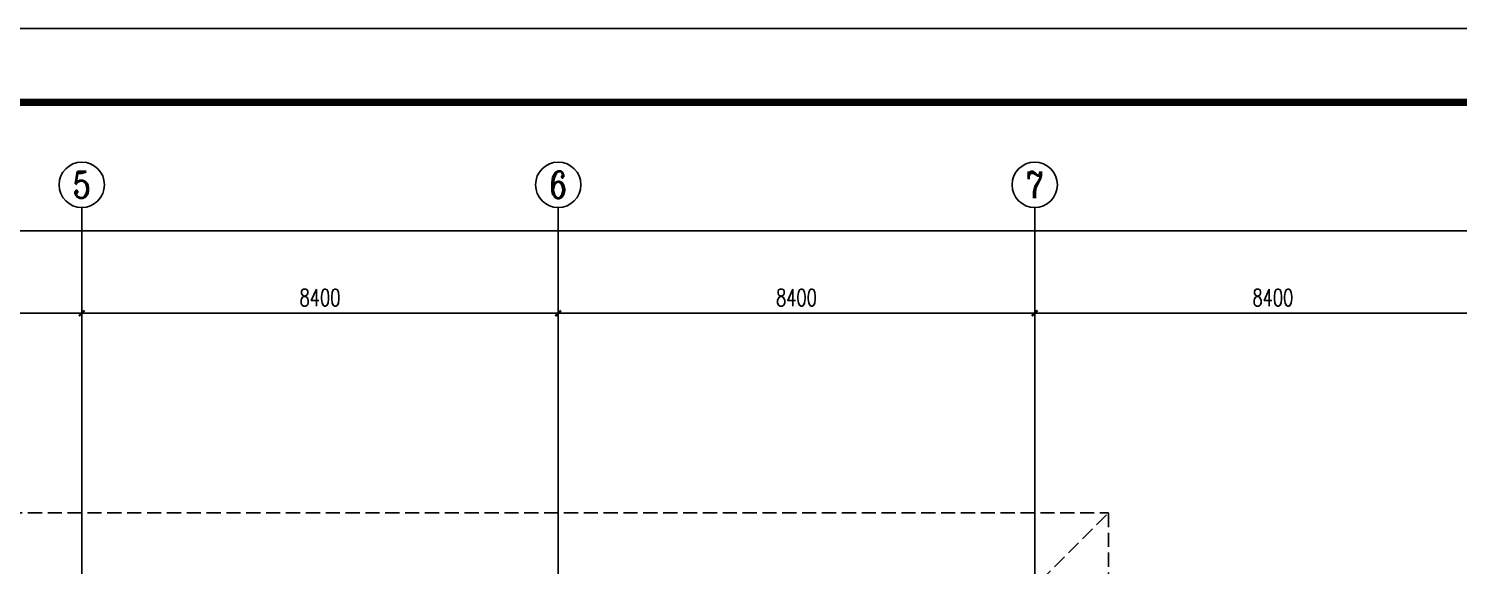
# Model space of a CAD drawing. Extents: x 817814 to 953178, y -139555 to 106956.
# Drawn here: x 890356 to 915563, y -71797 to -62335 of the extents above; entities that cross this region are included whole.
import ezdxf
from ezdxf.enums import TextEntityAlignment as Align

# ---------------------------------------------------------------- set-up
doc = ezdxf.new("R2010")
doc.units = 0
doc.header["$LTSCALE"] = 1000
doc.header["$MEASUREMENT"] = 0
doc.linetypes.add('__DASH', pattern=[0.35, 0.25, -0.1])
for name, color, linetype in [('AXIS', 3, 'Continuous'), ('AXIS_TEXT', 7, 'Continuous'), ('BTTK', 7, 'Continuous'), ('DOTE', 8, 'Continuous'), ('PUB_DIM', 3, 'Continuous'), ('PUB_TITLE', 4, 'Continuous'), ('散水', 151, '__DASH')]:
    doc.layers.add(name, color=color, linetype=linetype)
doc.layers.add('建筑底图', color=6, linetype='Continuous', plot=False)
doc.styles.add('_TCH_AXIS', font='COMPLEX', dxfattribs={"bigfont": 'GBCBIG'})
doc.styles.add('_TCH_DIM_T3', font='SIMPLEX', dxfattribs={"width": 0.705882, "bigfont": 'GBCBIG'})
doc.styles.add('COMPLEX', font='COMPLEX')
doc.styles.add('HZ(TK)', font='geniso.shx', dxfattribs={"width": 0.9, "bigfont": 'hztxt.shx'})
doc.dimstyles.new('_TCH_ARCH&&100', dxfattribs={"dimtxt": 297.5, "dimasz": 100, "dimexe": 250, "dimexo": 300, "dimgap": 126.25, "dimtad": 1, "dimdec": 0, "dimzin": 0, "dimdsep": 46, "dimtxsty": '_TCH_DIM_T3', "dimblk": 'ARCHTICK', "dimcen": 0.09, "dimclrt": 7, "dimazin": 2, "dimtfac": 1, "dimtdec": 0, "dimtix": 1, "dimtmove": 2, "dimatfit": 3, "dimfxl": 100, "dimtolj": 1, "dimtzin": 0, "dimarcsym": 0})

# ---------------------------------------------------------------- blocks, each defined once
blk = doc.blocks.new('_ArchTick')
at = {"color": 0, "linetype": 'ByBlock', "const_width": 0.4}
blk.add_lwpolyline([(-0.5, -0.5), (0.5, 0.5)], dxfattribs=at)
blk = doc.blocks.new('*D240')
at = {"layer": 'Defpoints', "color": 0, "transparency": 16777216}
for p in [(572721, 120106), (517921, 117911), (572721, 117911)]:
    blk.add_point(p, dxfattribs=at)
at = {"layer": 'PUB_DIM', "color": 0, "lineweight": -2, "transparency": 16777216}
for p, q in [((517921, 118211), (517921, 120356)), ((572721, 118211), (572721, 120356)), ((517921, 120106), (572721, 120106))]:
    blk.add_line(p, q, dxfattribs=at)
at = {"layer": 'PUB_DIM', "color": 0, "lineweight": -2, "transparency": 16777216, "xscale": 100, "yscale": 100, "zscale": 100, "rotation": 180}
blk.add_blockref('_ArchTick', (517921, 120106), dxfattribs=at)
at = {"layer": 'PUB_DIM', "color": 0, "lineweight": -2, "transparency": 16777216, "xscale": 100, "yscale": 100, "zscale": 100}
blk.add_blockref('_ArchTick', (572721, 120106), dxfattribs=at)
at = {"layer": 'PUB_DIM', "color": 7, "transparency": 16777216, "insert": (545321, 120381), "char_height": 297.5, "attachment_point": 5, "style": '_TCH_DIM_T3'}
blk.add_mtext('\\A1;54800', dxfattribs=at)
blk = doc.blocks.new('*D257')
at = {"layer": 'Defpoints', "color": 0, "transparency": 16777216}
for p in [(547421, 118656), (539021, 117011), (547421, 117011)]:
    blk.add_point(p, dxfattribs=at)
at = {"layer": 'PUB_DIM', "color": 0, "lineweight": -2, "transparency": 16777216}
for p, q in [((539021, 117311), (539021, 118906)), ((547421, 117311), (547421, 118906)), ((539021, 118656), (547421, 118656))]:
    blk.add_line(p, q, dxfattribs=at)
at = {"layer": 'PUB_DIM', "color": 0, "lineweight": -2, "transparency": 16777216, "xscale": 100, "yscale": 100, "zscale": 100, "rotation": 180}
blk.add_blockref('_ArchTick', (539021, 118656), dxfattribs=at)
at = {"layer": 'PUB_DIM', "color": 0, "lineweight": -2, "transparency": 16777216, "xscale": 100, "yscale": 100, "zscale": 100}
blk.add_blockref('_ArchTick', (547421, 118656), dxfattribs=at)
at = {"layer": 'PUB_DIM', "color": 7, "transparency": 16777216, "insert": (543221, 118931), "char_height": 297.5, "attachment_point": 5, "style": '_TCH_DIM_T3'}
blk.add_mtext('\\A1;8400', dxfattribs=at)
blk = doc.blocks.new('*D258')
at = {"layer": 'Defpoints', "color": 0, "transparency": 16777216}
for p in [(555821, 118656), (547421, 117011), (555821, 117011)]:
    blk.add_point(p, dxfattribs=at)
at = {"layer": 'PUB_DIM', "color": 0, "lineweight": -2, "transparency": 16777216}
for p, q in [((547421, 117311), (547421, 118906)), ((555821, 117311), (555821, 118906)), ((547421, 118656), (555821, 118656))]:
    blk.add_line(p, q, dxfattribs=at)
at = {"layer": 'PUB_DIM', "color": 0, "lineweight": -2, "transparency": 16777216, "xscale": 100, "yscale": 100, "zscale": 100, "rotation": 180}
blk.add_blockref('_ArchTick', (547421, 118656), dxfattribs=at)
at = {"layer": 'PUB_DIM', "color": 0, "lineweight": -2, "transparency": 16777216, "xscale": 100, "yscale": 100, "zscale": 100}
blk.add_blockref('_ArchTick', (555821, 118656), dxfattribs=at)
at = {"layer": 'PUB_DIM', "color": 7, "transparency": 16777216, "insert": (551621, 118931), "char_height": 297.5, "attachment_point": 5, "style": '_TCH_DIM_T3'}
blk.add_mtext('\\A1;8400', dxfattribs=at)
blk = doc.blocks.new('*D259')
at = {"layer": 'Defpoints', "color": 0, "transparency": 16777216}
for p in [(564221, 118656), (555821, 117011), (564221, 117011)]:
    blk.add_point(p, dxfattribs=at)
at = {"layer": 'PUB_DIM', "color": 0, "lineweight": -2, "transparency": 16777216}
for p, q in [((555821, 117311), (555821, 118906)), ((564221, 117311), (564221, 118906)), ((555821, 118656), (564221, 118656))]:
    blk.add_line(p, q, dxfattribs=at)
at = {"layer": 'PUB_DIM', "color": 0, "lineweight": -2, "transparency": 16777216, "xscale": 100, "yscale": 100, "zscale": 100, "rotation": 180}
blk.add_blockref('_ArchTick', (555821, 118656), dxfattribs=at)
at = {"layer": 'PUB_DIM', "color": 0, "lineweight": -2, "transparency": 16777216, "xscale": 100, "yscale": 100, "zscale": 100}
blk.add_blockref('_ArchTick', (564221, 118656), dxfattribs=at)
at = {"layer": 'PUB_DIM', "color": 7, "transparency": 16777216, "insert": (560021, 118931), "char_height": 297.5, "attachment_point": 5, "style": '_TCH_DIM_T3'}
blk.add_mtext('\\A1;8400', dxfattribs=at)
blk = doc.blocks.new('*D260')
at = {"layer": 'Defpoints', "color": 0, "transparency": 16777216}
for p in [(572621, 118656), (564221, 117011), (572621, 117011)]:
    blk.add_point(p, dxfattribs=at)
at = {"layer": 'PUB_DIM', "color": 0, "lineweight": -2, "transparency": 16777216}
for p, q in [((564221, 117311), (564221, 118906)), ((572621, 117311), (572621, 118906)), ((564221, 118656), (572621, 118656))]:
    blk.add_line(p, q, dxfattribs=at)
at = {"layer": 'PUB_DIM', "color": 0, "lineweight": -2, "transparency": 16777216, "xscale": 100, "yscale": 100, "zscale": 100, "rotation": 180}
blk.add_blockref('_ArchTick', (564221, 118656), dxfattribs=at)
at = {"layer": 'PUB_DIM', "color": 0, "lineweight": -2, "transparency": 16777216, "xscale": 100, "yscale": 100, "zscale": 100}
blk.add_blockref('_ArchTick', (572621, 118656), dxfattribs=at)
at = {"layer": 'PUB_DIM', "color": 7, "transparency": 16777216, "insert": (568421, 118931), "char_height": 297.5, "attachment_point": 5, "style": '_TCH_DIM_T3'}
blk.add_mtext('\\A1;8400', dxfattribs=at)
blk = doc.blocks.new('_AXISO')
blk.add_circle((0, 0), 0.5)
at = {"layer": 'AXIS_TEXT', "style": 'COMPLEX', "width": 1.041667}
blk.add_attdef('A', text='', height=0.56, dxfattribs=at).set_placement((-0.25, -0.28), (0.25, -0.28), align=Align.FIT)
blk = doc.blocks.new('vhtemplate_2019年新竖式图框_A1')
at = {"layer": 'PUB_TITLE', "color": 7}
blk.add_lwpolyline([(0, 594), (841, 594), (841, 0), (0, 0)], close=True, dxfattribs=at)
at = {"layer": 'PUB_TITLE', "const_width": 1}
blk.add_lwpolyline([(25, 10), (831, 10), (831, 584), (25, 584)], close=True, dxfattribs=at)
at = {"layer": 'BTTK', "color": 4, "style": 'HZ(TK)', "width": 0.9}
for tag, p in [('合作单位_001', (795.83, 509.44)), ('建设单位_001', (795.85, 207.44)), ('工程名称_001', (795.62, 174.44)), ('子项名称_001', (805.71, 157.94)), ('图纸名称_001', (795.45, 138.94))]:
    blk.add_attdef(tag, p, '', height=3.5, dxfattribs=at)
for tag, p in [('注册证书号', (808.5, 279)), ('注册印章号', (808.5, 271)), ('设计号', (806, 193)), ('图别', (789.75, 34)), ('图号', (822.25, 34)), ('版本号', (789.75, 26)), ('日期', (822.25, 26))]:
    blk.add_attdef(tag, text='', height=3.5, dxfattribs=at).set_placement(p, align=Align.MIDDLE)
blk = doc.blocks.new('xdzcdxcvf')
at = {"layer": 'AXIS'}
for p, q in [((547421.4, 117010.8), (547421.4, 120519.2)), ((555821.4, 117010.8), (555821.4, 120519.2)), ((564221.4, 117010.8), (564221.4, 120519.2))]:
    blk.add_line(p, q, dxfattribs=at)
at = {"layer": 'DOTE'}
for p, q in [((547421.4, 52467.1), (547421.4, 117010.8)), ((555821.4, 52467.1), (555821.4, 117010.8)), ((564221.4, 52467.1), (564221.4, 117010.8))]:
    blk.add_line(p, q, dxfattribs=at)
at = {"layer": '散水'}
blk.add_line((564321.5, 113937.7), (565521.4, 115137.6), dxfattribs=at)
blk.add_lwpolyline([(516721.4, 91787.7), (516721.4, 98537.7), (520921.4, 98537.6), (520921.4, 112137.6), (529321.4, 112137.6), (529321.4, 115137.6), (565521.4, 115137.6), (565521.4, 112137.6), (573921.4, 112137.6), (573921.5, 110937.6)], dxfattribs=at)
at = {"layer": 'AXIS'}
ref = blk.add_blockref('_AXISO', (547421.4, 120919.2), dxfattribs=dict(at, xscale=800, yscale=800, zscale=800))
ref.add_attrib('A', '5', dxfattribs={"layer": 'AXIS_TEXT', "height": 465.9, "style": '_TCH_AXIS'}).set_placement((547266.1, 120686.2), (547576.7, 120686.2), align=Align.FIT)
ref = blk.add_blockref('_AXISO', (555821.4, 120919.2), dxfattribs=dict(at, xscale=800, yscale=800, zscale=800))
ref.add_attrib('A', '6', dxfattribs={"layer": 'AXIS_TEXT', "height": 465.9, "style": '_TCH_AXIS'}).set_placement((555666.1, 120686.2), (555976.7, 120686.2), align=Align.FIT)
ref = blk.add_blockref('_AXISO', (564221.4, 120919.2), dxfattribs=dict(at, xscale=800, yscale=800, zscale=800))
ref.add_attrib('A', '7', dxfattribs={"layer": 'AXIS_TEXT', "height": 465.9, "style": '_TCH_AXIS'}).set_placement((564066.1, 120686.2), (564376.7, 120686.2), align=Align.FIT)
at = {"layer": 'PUB_DIM'}
for p1, p2, distance, picture, middle in [((517921.4, 117910.8), (572721.4, 117910.8), 2194.7, '*D240', (545321.4, 120380.6)), ((539021.4, 117010.8), (547421.4, 117010.8), 1644.7, '*D257', (543221.4, 118930.6)), ((547421.4, 117010.8), (555821.4, 117010.8), 1644.7, '*D258', (551621.4, 118930.6)), ((555821.4, 117010.8), (564221.4, 117010.8), 1644.7, '*D259', (560021.4, 118930.6)), ((564221.4, 117010.8), (572621.4, 117010.8), 1644.7, '*D260', (568421.4, 118930.6))]:
    dim = blk.add_aligned_dim(p1=p1, p2=p2, distance=distance, dimstyle='_TCH_ARCH&&100', dxfattribs=at)
    dim.commit()
    dim.dimension.update_dxf_attribs({"geometry": picture, "text_midpoint": middle})

msp = doc.modelspace()

# ---------------------------------------------------------------- block references
at = {"xscale": 130, "yscale": 130, "zscale": 130}
msp.add_blockref('vhtemplate_2019年新竖式图框_A1', (843848.3, -139555.2), dxfattribs=at)
at = {"layer": '建筑底图'}
msp.add_blockref('xdzcdxcvf', (343872, -186008.2), dxfattribs=at)

doc.saveas('drawing.dxf')
